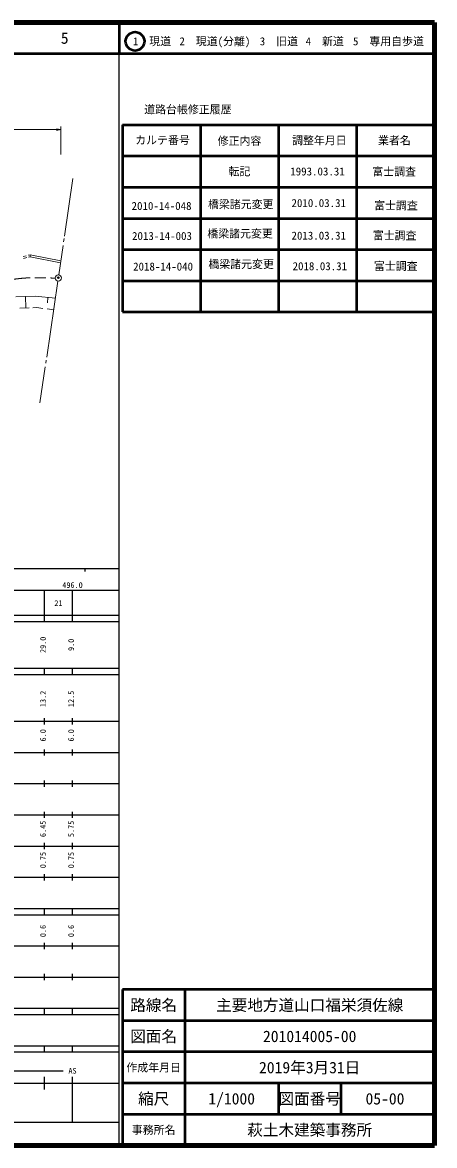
# Model space of a CAD drawing. Units: millimetres, scale not verified. Extents: x 40000 to 680000, y 20000 to 380000.
# Drawn here: x 547966 to 680000, y 20000 to 380000 of the extents above; entities that cross this region are included whole.
import ezdxf
from ezdxf.enums import TextEntityAlignment as Align

# ---------------------------------------------------------------- set-up
doc = ezdxf.new("R2010")
doc.units = ezdxf.units.MM
doc.header["$LTSCALE"] = 1000
doc.header["$PDMODE"] = 32
doc.header["$PDSIZE"] = 500
doc.linetypes.add('CHAIN', pattern=[18.5, 12, -1.5, 3.5, -1.5])
for name, color, linetype, lineweight in [('M-BGD', 7, 'Continuous', 13), ('M-BMK', 2, 'CHAIN', 13), ('M-BMK-SRVR', 3, 'Continuous', 13), ('M-STR-STR3', 7, 'Continuous', 13), ('M-TTL', 2, 'Continuous', 140), ('M-TTL-BAND', 7, 'Continuous', 25), ('M-TTL-FRAM', 2, 'Continuous', 50), ('M-TTL-LINE', 7, 'Continuous', 50), ('M-TTL-TXT', 7, 'Continuous', 13)]:
    doc.layers.add(name, color=color, linetype=linetype, lineweight=lineweight)
doc.layers.add('M-OTRS', color=6, linetype='Continuous')
doc.styles.add('ＭＳ ゴシック', font='')
doc.styles.get('ＭＳ ゴシック').set_extended_font_data('MS Gothic')

# ---------------------------------------------------------------- blocks, each defined once
blk = doc.blocks.new('open_arrow')
at = {"color": 0, "linetype": 'Continuous', "lineweight": -2}
blk.add_lwpolyline([(7.5, 1.25), (0, 0), (7.5, -1.25)], dxfattribs=at)

msp = doc.modelspace()

# ---------------------------------------------------------------- linework, layer by layer
at = {"layer": 'M-BGD'}
for p, q in [((548138, 304962), (549102, 305202)), ((548270, 304376), (549353, 304646)), ((549753, 305365), (550445, 305537)), ((549860, 304773), (550458, 304922)), ((550445, 305537), (550458, 304922)), ((550445, 305537), (560263, 303540)), ((550458, 304922), (560176, 302945)), ((545837, 292063), (552065, 292220)), ((549058, 288478), (548965, 292142)), ((552065, 292220), (558511, 291632)), ((555963, 290140), (556119, 291850)), ((547090, 288400), (550090, 288519)), ((551323, 288568), (552534, 288616)), ((552534, 288616), (554494, 288364)), ((555839, 288191), (557965, 287918))]:
    msp.add_line(p, q, dxfattribs=at)
at = {"layer": 'M-BMK'}
msp.add_open_spline([(471577, 266263), (473217, 266676), (474857, 267089), (476484, 267547), (478612, 268147), (480719, 268825), (482794, 269591), (484937, 270383), (487045, 271268), (489105, 272250), (494629, 274882), (499802, 278209), (504956, 281525), (507699, 283290), (510437, 285051), (513246, 286702), (516190, 288432), (519214, 290040), (522341, 291418), (525330, 292735), (528415, 293842), (531550, 294753), (534393, 295579), (537277, 296244), (540184, 296822), (543116, 297405), (546071, 297899), (549048, 298085), (550974, 298205), (552909, 298196), (554840, 298153), (556029, 298127), (557216, 298088), (558403, 298049)], degree=3, knots=[0, 0, 0, 0, 1, 1, 1, 2, 2, 2, 3, 3, 3, 4, 4, 4, 5, 5, 5, 6, 6, 6, 7, 7, 7, 8, 8, 8, 9, 9, 9, 10, 10, 10, 11, 11, 11, 11], dxfattribs=at)
at = {"layer": 'M-BMK-SRVR'}
for p, q in [((564146, 329930), (561437, 311517)), ((561325, 310757), (561161, 309640)), ((560989, 308473), (559609, 299095)), ((559314, 297090), (555721, 272667)), ((555586, 271751), (555452, 270841)), ((555264, 269567), (553572, 258066))]:
    msp.add_line(p, q, dxfattribs=at)
msp.add_circle((559430, 298093), 1000, dxfattribs=at)
at = {"layer": 'M-OTRS'}
msp.add_point((559460, 298159), dxfattribs=at)
at = {"layer": 'M-STR-STR3'}
for p, q in [((480510, 345680), (560296, 345652)), ((560296, 346652), (560293, 337652))]:
    msp.add_line(p, q, dxfattribs=at)
at = {"layer": 'M-TTL'}
for p, q in [((680000, 380000), (40000, 380000)), ((680000, 20000), (680000, 380000)), ((40000, 20000), (680000, 20000))]:
    msp.add_line(p, q, dxfattribs=at)
at = {"layer": 'M-TTL-BAND'}
for p, q in [((579000, 20000), (579000, 370000)), ((40000, 205000), (579000, 205000)), ((568000, 205000), (568000, 204000)), ((68000, 198000), (579000, 198000)), ((555000, 188000), (555000, 198000)), ((564000, 188000), (564000, 198000)), ((40000, 190000), (579000, 190000)), ((40000, 188000), (579000, 188000)), ((40000, 173000), (579000, 173000)), ((555000, 171000), (555000, 173000)), ((564000, 171000), (564000, 173000)), ((40000, 171000), (579000, 171000)), ((40000, 156000), (579000, 156000)), ((555000, 155000), (555000, 157000)), ((564000, 155000), (564000, 157000)), ((46000, 146000), (579000, 146000)), ((555000, 145000), (555000, 147000)), ((564000, 145000), (564000, 147000)), ((555000, 135000), (555000, 137000)), ((564000, 135000), (564000, 137000)), ((52000, 136000), (579000, 136000)), ((46000, 126000), (579000, 126000)), ((555000, 125000), (555000, 127000)), ((564000, 125000), (564000, 127000)), ((52000, 116000), (579000, 116000)), ((555000, 115000), (555000, 117000)), ((564000, 115000), (564000, 117000)), ((46000, 106000), (579000, 106000)), ((555000, 105000), (555000, 107000)), ((564000, 105000), (564000, 107000)), ((40000, 96000), (579000, 96000)), ((40000, 94000), (579000, 94000)), ((555000, 94000), (555000, 96000)), ((564000, 94000), (564000, 96000)), ((49000, 84000), (579000, 84000)), ((555000, 83000), (555000, 85000)), ((564000, 83000), (564000, 85000)), ((40000, 74000), (579000, 74000)), ((555000, 73000), (555000, 75000)), ((564000, 73000), (564000, 75000)), ((40000, 64000), (579000, 64000)), ((40000, 62000), (579000, 62000)), ((555000, 62000), (555000, 64000)), ((564000, 62000), (564000, 64000)), ((40000, 52000), (579000, 52000)), ((555000, 50000), (555000, 52000)), ((564000, 50000), (564000, 52000)), ((40000, 50000), (579000, 50000)), ((71000, 44000), (561000, 44000)), ((40000, 40000), (579000, 40000)), ((555000, 38000), (555000, 42000)), ((564000, 27500), (564000, 42000)), ((68000, 27500), (579000, 27500))]:
    msp.add_line(p, q, dxfattribs=at)
at = {"layer": 'M-TTL-FRAM'}
for p, q in [((580000, 347197), (580000, 287197)), ((580000, 347197), (680000, 347197)), ((580000, 287197), (680000, 287197)), ((680000, 70000), (580000, 70000)), ((580000, 70000), (580000, 20000))]:
    msp.add_line(p, q, dxfattribs=at)
at = {"layer": 'M-TTL-LINE'}
for p, q in [((579000, 380000), (579000, 370000)), ((40000, 370000), (680000, 370000)), ((605000, 347197), (605000, 287197)), ((630000, 347197), (630000, 287197)), ((655000, 347197), (655000, 287197)), ((580000, 337197), (680000, 337197)), ((580000, 327197), (680000, 327197)), ((580000, 317197), (680000, 317197)), ((580000, 307197), (680000, 307197)), ((580000, 297197), (680000, 297197)), ((600000, 70000), (600000, 20000)), ((680000, 60000), (580000, 60000)), ((680000, 50000), (580000, 50000)), ((680000, 40000), (580000, 40000)), ((630000, 40000), (630000, 30000)), ((650000, 40000), (650000, 30000)), ((680000, 30000), (580000, 30000))]:
    msp.add_line(p, q, dxfattribs=at)
msp.add_circle((584031, 373958), 3000, dxfattribs=at)

# ---------------------------------------------------------------- block references
at = {"layer": 'M-STR-STR3', "xscale": 193, "yscale": 193, "rotation": 180}
msp.add_blockref('open_arrow', (560296, 345652), dxfattribs=at)

# ---------------------------------------------------------------- texts
at = {"layer": 'M-TTL-BAND', "style": 'ＭＳ ゴシック'}
for s, p in [('496.0', (564000, 198195)), ('21', (559500, 192405)), ('AS', (564000, 42500))]:
    msp.add_text(s, height=1833, dxfattribs=at).set_placement(p, align=Align.BOTTOM_CENTER)
for s, p in [('29.0', (556000, 180500)), ('9.0', (565000, 180500)), ('13.2', (556000, 163174)), ('12.5', (565000, 163174)), ('6.0', (556000, 151500)), ('6.0', (565000, 151500)), ('6.45', (556000, 121500)), ('5.75', (565000, 121500)), ('0.75', (556000, 111500)), ('0.75', (565000, 111500)), ('0.6', (556000, 88764)), ('0.6', (565000, 88764))]:
    msp.add_text(s, height=1833, rotation=90, dxfattribs=at).set_placement(p, align=Align.BOTTOM_CENTER)
at = {"layer": 'M-TTL-TXT', "style": 'ＭＳ ゴシック'}
for s, height, p in [('5', 3666, (561497, 375000)), ('1\u3000現道', 2566, (589448, 373958)), ('2\u3000現道(分離)', 2566, (609619, 373958)), ('3\u3000旧道', 2566, (630121, 373958)), ('4\u3000新道', 2566, (644824, 373958)), ('5\u3000専用自歩道', 2566, (665228, 373958)), ('道路台帳修正履歴', 2566, (600968, 352113)), ('カルテ番号', 2566, (592839, 342277)), ('修正内容', 2566, (617509, 342023)), ('調整年月日', 2566, (643089, 342197)), ('業者名', 2566, (667134, 342197)), ('転記', 2566, (617500, 332245)), ('1993.03.31', 2566, (642500, 332245)), ('富士調査', 2566, (667077, 332189)), ('2010-14-048', 2566, (592535, 321186)), ('橋梁諸元変更', 2566, (617900, 321719)), ('2010.03.31', 2566, (642900, 322119)), ('富士調査', 2566, (667637, 321320)), ('橋梁諸元変更', 2566, (617691, 312318)), ('富士調査', 2566, (667220, 311709)), ('2013-14-003', 2566, (592668, 311559)), ('2013.03.31', 2566, (642900, 311673)), ('2018-14-040', 2566, (593018, 301757)), ('橋梁諸元変更', 2566, (618041, 302516)), ('2018.03.31', 2566, (643250, 301871)), ('富士調査', 2566, (667570, 301907)), ('路線名', 3666, (590000, 65000)), ('路線名', 3666, (590000, 65000)), ('主要地方道山口福栄須佐線', 3666, (640000, 65000)), ('図面名', 3666, (590000, 55000)), ('図面名', 3666, (590000, 55000)), ('201014005-00', 3666, (640000, 55000)), ('2019年3月31日', 3666, (640000, 45000)), ('作成年月日', 2566, (590000, 45000)), ('作成年月日', 2566, (590000, 45000)), ('縮尺', 3666, (590000, 35000)), ('縮尺', 3666, (590000, 35000)), ('1/1000', 3666, (615000, 35000)), ('図面番号', 3666, (640000, 35000)), ('図面番号', 3666, (640000, 35000)), ('05-00', 3666, (664125, 35000)), ('事務所名', 2566, (590000, 25000)), ('事務所名', 2566, (590000, 25000)), ('萩土木建築事務所', 3666, (640000, 25000))]:
    msp.add_text(s, height=height, dxfattribs=at).set_placement(p, align=Align.MIDDLE_CENTER)

doc.saveas('drawing.dxf')
